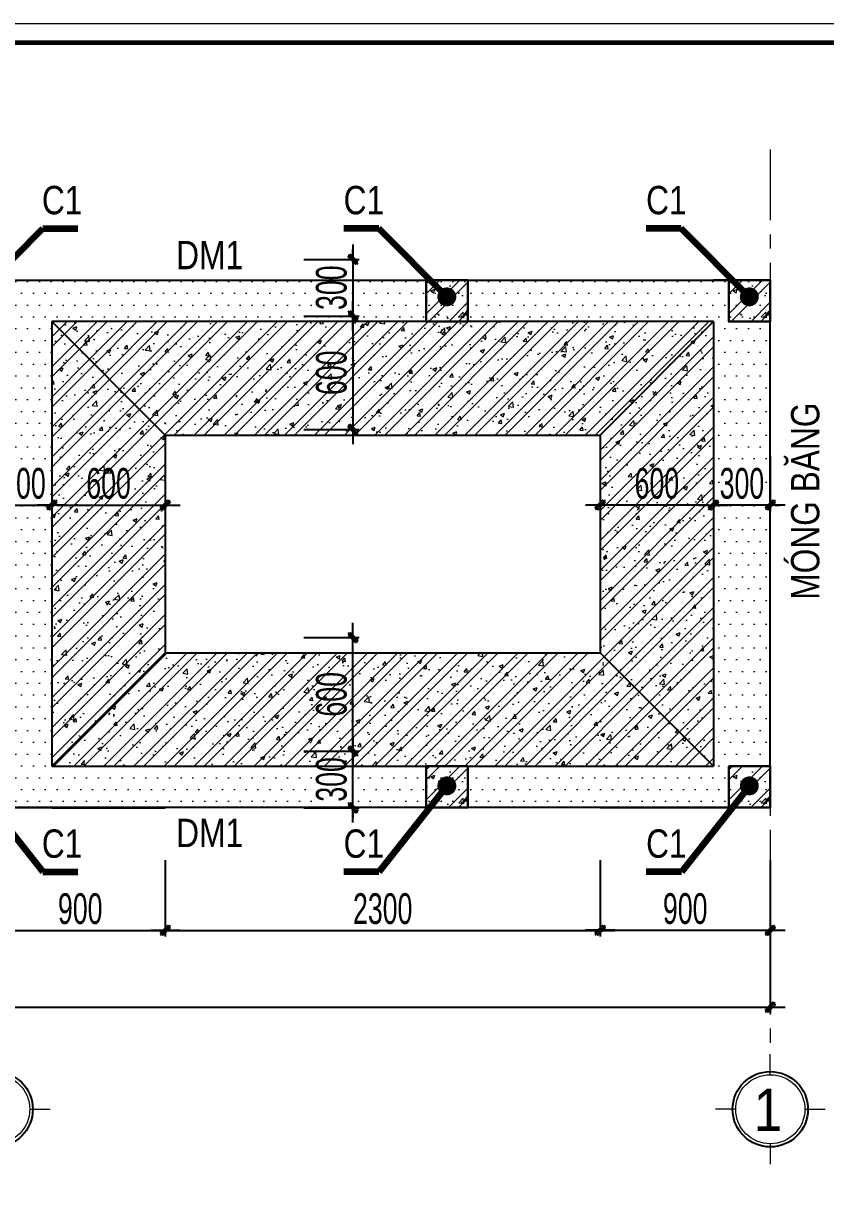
# Model space of a CAD drawing. Header units: millimetres. Extents: x 596422 to 1674380, y -367470 to 58862.
# Drawn here: x 987291 to 991533, y -45851 to -39636 of the extents above; entities that cross this region are included whole.
import ezdxf
from ezdxf.enums import TextEntityAlignment as Align

# ---------------------------------------------------------------- set-up
doc = ezdxf.new("R2010")
doc.units = ezdxf.units.MM
doc.header["$LTSCALE"] = 600
doc.header["$MEASUREMENT"] = 0
doc.linetypes.add('CENTER', pattern=[2, 1.25, -0.25, 0.25, -0.25])
doc.layers.get('0').update_dxf_attribs({"lineweight": 0})
doc.layers.get('Defpoints').update_dxf_attribs({"lineweight": 0})
for name, color, linetype, lineweight in [('EG Dim', 8, 'Continuous', 18), ('ISO', 33, 'Continuous', 15), ('LC Dim', 8, 'Continuous', 18), ('LC Hatch', 252, 'Continuous', 9), ('LC ISO', 153, 'Continuous', 13), ('LC Net dam 1', 30, 'Continuous', 30), ('LC Net thay', 7, 'Continuous', 25), ('LC Text1', 3, 'Continuous', 20), ('LC Text2', 7, 'Continuous', 25), ('truc', 76, 'CENTER', 9)]:
    doc.layers.add(name, color=color, linetype=linetype, lineweight=lineweight)
doc.layers.add('Khungten_LCDI', color=7, linetype='Continuous')
doc.layers.add('Kichthuoc', color=9, linetype='Continuous')
doc.styles.add('HOATBIF', font='hoatbif.shx', dxfattribs={"width": 0.65})
doc.styles.add('Khungten', font='VHAVAN.TTF', dxfattribs={"width": 0.9, "height": 5000})
doc.styles.add('LC 1', font='VHAVANB.TTF')
doc.styles.add('T2', font='VHARIAL.TTF', dxfattribs={"width": 0.8})
doc.styles.add('Title', font='VHAVAN.TTF', dxfattribs={"width": 0.8})
doc.dimstyles.new('1-100', dxfattribs={"dimscale": 300, "dimtxt": 1.2, "dimasz": 0.25, "dimexe": 0.5, "dimexo": 0, "dimgap": 0.3, "dimtad": 1, "dimdec": 0, "dimzin": 0, "dimdsep": 46, "dimtxsty": 'HOATBIF', "dimblk1": 'DOT', "dimblk2": 'DOT', "dimsah": 1, "dimcen": -1, "dimdle": 1, "dimclrd": 256, "dimclre": 256, "dimclrt": 4, "dimadec": 3, "dimazin": 2, "dimtfac": 0.3333333333333333, "dimtdec": 0, "dimtix": 1, "dimtmove": 2, "dimatfit": 3, "dimldrblk": 'DOT', "dimfxl": 1, "dimtvp": 0.8333333333333334, "dimtolj": 1, "dimtzin": 0, "dimarcsym": 0})
doc.dimstyles.new('1-20', dxfattribs={"dimscale": 100, "dimtxt": 2.5, "dimasz": 0.35, "dimexe": 0.5, "dimexo": 0, "dimgap": 0.8, "dimtad": 1, "dimdec": 0, "dimlfac": 0.2, "dimzin": 0, "dimdsep": 46, "dimtxsty": 'HOATBIF', "dimblk1": 'DOT', "dimblk2": 'DOT', "dimsah": 1, "dimcen": -1, "dimdle": 1, "dimclrd": 256, "dimclre": 256, "dimclrt": 4, "dimadec": 3, "dimazin": 2, "dimtfac": 0.3333333333333333, "dimtdec": 0, "dimtix": 1, "dimtmove": 2, "dimatfit": 3, "dimldrblk": 'DOT', "dimfxl": 1, "dimtvp": 0.8333333333333334, "dimtolj": 1, "dimtzin": 0, "dimarcsym": 0})
pattern_1 = [(49.99999999999999, (0, 0), (215.178054780226, -18.82564049477853), [22.5, -247.5]), (355, (0, 0), (-41.6254000839, 225.6576401100035), [18, -198]), (100.4514, (17.931504, -1.568802), (173.5528145142065, 206.8318626182861), [19.122057, -210.3426336]), (46.18420000000001, (0, 60), (320.1723145876933, -49.65570429870542), [33.75, -371.25]), (96.6356, (26.6810235, 55.86200789999999), (280.398811664611, 292.2353612701325), [28.6830864, -315.5139]), (351.1842, (0, 60), (280.3985835400882, 292.2355802775974), [27, -297]), (21, (30, 45), (179.0721156355385, -120.7856671996016), [22.5, -247.5]), (326.0000000000001, (30, 45), (72.99459957647451, 217.5450135140559), [18, -198]), (71.4514, (44.9226699, 34.9345182), (252.066788574447, 96.75914901298572), [19.122057, -210.3426336]), (37.50000000000001, (0, 0), (3.647956595187201, 99.86815614939344), [0, -195.6, 0, -201, 0, -198.75]), (7.499999999999999, (0, 0), (78.92086123264458, 118.3235135647081), [0, -114.6, 0, -191.1, 0, -75.75]), (327.5, (-66.9, 0), (160.1467308517227, -6.766461520313927), [0, -75, 0, -234, 0, -310.5]), (317.5, (-96.9, 0), (174.9558508027159, 30.03149469969532), [0, -97.5, 0, -155.4, 0, -220.5]), (45, (0, 0), (-79.5495128834866, 79.5495128834866), []), (45, (53.0330085, 0), (-79.5495128834866, 79.5495128834866), [])]

# ---------------------------------------------------------------- blocks, each defined once
blk = doc.blocks.new('TTRUC')
at = {"layer": 'ISO'}
for p, q in [((0, 6.370037248838798), (0, 10.13175513561828)), ((-6.370037248838798, 0), (-10.13175513561828, 0)), ((6.370037248838798, 0), (10.13175513561828, 0)), ((0, -6.370037248838798), (0, -10.13175513561828))]:
    blk.add_line(p, q, dxfattribs=at)
blk.add_circle((0, 0), 6.370037248838798, dxfattribs=at)
at = {"layer": 'Kichthuoc'}
blk.add_circle((0, 0), 6.94551799677526, dxfattribs=at)
blk = doc.blocks.new('DOT')
at = {"layer": 'Kichthuoc', "color": 4}
blk.add_line((-1, -1), (1, 1), dxfattribs=at)
at = {"layer": 'Kichthuoc'}
blk.add_line((-3, 0), (3, 0), dxfattribs=at)
at = {"layer": 'Kichthuoc', "color": 4}
blk.add_lwpolyline([(0.5, 1), (-1, -0.5), (-0.5, -1), (1, 0.5)], close=True, dxfattribs=at)
blk = doc.blocks.new('*D787')
at = {"layer": 'Defpoints', "color": 0, "transparency": 16777216}
for p in [(988041.0143205826, -44060.6961151203), (990341.0280086014, -44060.34203178172), (990341.0280086014, -44432.38236422373)]:
    blk.add_point(p, dxfattribs=at)
at = {"layer": 'EG Dim', "lineweight": -2, "transparency": 16777216}
for p, q in [((988041.0143205826, -44060.6961151203), (988041.0143205826, -44464.88236422373)), ((990341.0280086014, -44060.34203178172), (990341.0280086014, -44464.88236422373)), ((988067.0143205826, -44432.38236422373), (990315.0280086014, -44432.38236422373))]:
    blk.add_line(p, q, dxfattribs=at)
at = {"layer": 'EG Dim', "lineweight": -2, "transparency": 16777216, "xscale": 26, "yscale": 26, "zscale": 26, "rotation": 180}
blk.add_blockref('DOT', (988041.0143205826, -44432.38236422373), dxfattribs=at)
at = {"layer": 'EG Dim', "lineweight": -2, "transparency": 16777216, "xscale": 26, "yscale": 26, "zscale": 26}
blk.add_blockref('DOT', (990341.0280086014, -44432.38236422373), dxfattribs=at)
at = {"layer": 'EG Dim', "color": 4, "transparency": 16777216, "insert": (989191.021164592, -44318.63236422373), "char_height": 162.5, "attachment_point": 5, "style": 'HOATBIF'}
blk.add_mtext('\\A1;2300', dxfattribs=at)
blk = doc.blocks.new('_Dot')
at = {"color": 0, "linetype": 'ByBlock', "lineweight": -2}
blk.add_line((-0.5, 0), (-1, 0), dxfattribs=at)
at = {"color": 0, "linetype": 'ByBlock', "const_width": 0.5}
blk.add_lwpolyline([(-0.25, 0, 1), (0.25, 0, 1)], format="xyb", close=True, dxfattribs=at)
blk = doc.blocks.new('*D788')
at = {"layer": 'Defpoints', "color": 0, "transparency": 16777216}
for p in [(982141.0847753616, -44061.1398303312), (991241.0847336224, -44060.6694940133), (991241.0847336224, -44839.07607943463)]:
    blk.add_point(p, dxfattribs=at)
at = {"layer": 'EG Dim', "lineweight": -2, "transparency": 16777216}
for p, q in [((982141.0847753616, -44061.1398303312), (982141.0847753616, -44871.57607943463)), ((991241.0847336224, -44060.6694940133), (991241.0847336224, -44871.57607943463)), ((982167.0847753616, -44839.07607943463), (991215.0847336224, -44839.07607943463))]:
    blk.add_line(p, q, dxfattribs=at)
at = {"layer": 'EG Dim', "lineweight": -2, "transparency": 16777216, "xscale": 26, "yscale": 26, "zscale": 26, "rotation": 180}
blk.add_blockref('DOT', (982141.0847753616, -44839.07607943463), dxfattribs=at)
at = {"layer": 'EG Dim', "lineweight": -2, "transparency": 16777216, "xscale": 26, "yscale": 26, "zscale": 26}
blk.add_blockref('DOT', (991241.0847336224, -44839.07607943463), dxfattribs=at)
at = {"layer": 'EG Dim', "color": 4, "transparency": 16777216, "insert": (986691.0847544919, -44725.32607943463), "char_height": 162.5, "attachment_point": 5, "style": 'HOATBIF'}
blk.add_mtext('\\A1;9100', dxfattribs=at)
blk = doc.blocks.new('*D793')
at = {"layer": 'Defpoints', "color": 0, "transparency": 16777216}
for p in [(990341.0280086014, -44060.34203178172), (991241.0847045623, -44060.34203178172), (991241.0847045623, -44432.02827948544)]:
    blk.add_point(p, dxfattribs=at)
at = {"layer": 'EG Dim', "lineweight": -2, "transparency": 16777216}
for p, q in [((990341.0280086014, -44060.34203178172), (990341.0280086014, -44464.52827948544)), ((991241.0847045623, -44060.34203178172), (991241.0847045623, -44464.52827948544)), ((990367.0280086014, -44432.02827948544), (991215.0847045623, -44432.02827948544))]:
    blk.add_line(p, q, dxfattribs=at)
at = {"layer": 'EG Dim', "lineweight": -2, "transparency": 16777216, "xscale": 26, "yscale": 26, "zscale": 26, "rotation": 180}
blk.add_blockref('DOT', (990341.0280086014, -44432.02827948544), dxfattribs=at)
at = {"layer": 'EG Dim', "lineweight": -2, "transparency": 16777216, "xscale": 26, "yscale": 26, "zscale": 26}
blk.add_blockref('DOT', (991241.0847045623, -44432.02827948544), dxfattribs=at)
at = {"layer": 'EG Dim', "color": 4, "transparency": 16777216, "insert": (990791.0563565819, -44318.27827948544), "char_height": 162.5, "attachment_point": 5, "style": 'HOATBIF'}
blk.add_mtext('\\A1;900', dxfattribs=at)
blk = doc.blocks.new('LCDI-new')
at = {"layer": 'Defpoints', "lineweight": 0}
blk.add_lwpolyline([(-1626044.71, 488105.0099922971), (-1626044.71, 488402.01), (-1625624.71, 488402.01), (-1625624.71, 488105.0099922971)], close=True, dxfattribs=at)
at = {"layer": 'Khungten_LCDI', "color": 5, "lineweight": 60}
blk.add_lwpolyline([(-1626032.709999693, 488107.009992349), (-1626032.709999693, 488400.0099999481), (-1625626.710000051, 488400.0099999481), (-1625626.710000051, 488107.009992349)], close=True, dxfattribs=at)
at = {"color": 2, "style": 'Title', "width": 1.824645990399399}
for tag, p, p2 in [('TENBANVE1', (-1625663.583413671, 488164.6523914545), (-1625629.318539776, 488164.6523914545)), ('TENBANVE2', (-1625663.583413671, 488157.8853380251), (-1625629.318539776, 488157.8853380251))]:
    blk.add_attdef(tag, text='', height=2.5, dxfattribs=at).set_placement(p, p2, align=Align.FIT)
at = {"color": 7, "style": 'Khungten', "width": 0.8}
for tag, p in [('REVISION', (-1625637.722463204, 488146.0469538167)), ('NGAYHT', (-1625637.249248075, 488137.4162839738))]:
    blk.add_attdef(tag, text='', height=1.99998930926727, dxfattribs=at).set_placement(p, align=Align.CENTER)
at = {"color": 2, "style": 'Title', "width": 0.7}
blk.add_attdef('SOBANVE', text='', height=2.5, dxfattribs=at).set_placement((-1625637.09016708, 488114.5481853621), align=Align.CENTER)
blk = doc.blocks.new('*D800')
at = {"layer": 'Defpoints', "color": 0, "transparency": 16777216}
for p in [(987141.0762617254, -44060.78327170733), (988041.0143205826, -44060.42918836875), (988041.0143205826, -44432.46952081076)]:
    blk.add_point(p, dxfattribs=at)
at = {"layer": 'EG Dim', "lineweight": -2, "transparency": 16777216}
for p, q in [((987141.0762617254, -44060.78327170733), (987141.0762617254, -44464.96952081076)), ((988041.0143205826, -44060.42918836875), (988041.0143205826, -44464.96952081076)), ((987167.0762617254, -44432.46952081076), (988015.0143205826, -44432.46952081076))]:
    blk.add_line(p, q, dxfattribs=at)
at = {"layer": 'EG Dim', "lineweight": -2, "transparency": 16777216, "xscale": 26, "yscale": 26, "zscale": 26, "rotation": 180}
blk.add_blockref('DOT', (987141.0762617254, -44432.46952081076), dxfattribs=at)
at = {"layer": 'EG Dim', "lineweight": -2, "transparency": 16777216, "xscale": 26, "yscale": 26, "zscale": 26}
blk.add_blockref('DOT', (988041.0143205826, -44432.46952081076), dxfattribs=at)
at = {"layer": 'EG Dim', "color": 4, "transparency": 16777216, "insert": (987591.045291154, -44318.71952081076), "char_height": 162.5, "attachment_point": 5, "style": 'HOATBIF'}
blk.add_mtext('\\A1;900', dxfattribs=at)
blk = doc.blocks.new('*D801')
at = {"layer": 'Defpoints', "color": 0, "transparency": 16777216}
for p in [(987141.0143205828, -41923.69530693174), (987441.0143205826, -41923.69530693174), (987441.0143205826, -42182.91391050018)]:
    blk.add_point(p, dxfattribs=at)
at = {"layer": 'EG Dim', "lineweight": -2, "transparency": 16777216}
for p, q in [((987141.0143205828, -41923.69530693174), (987141.0143205828, -42215.41391050018)), ((987441.0143205826, -41923.69530693174), (987441.0143205826, -42215.41391050018)), ((987115.0143205828, -42182.91391050018), (987089.0143205828, -42182.91391050018)), ((987141.0143205828, -42182.91391050018), (987441.0143205826, -42182.91391050018)), ((987467.0143205826, -42182.91391050018), (987493.0143205826, -42182.91391050018))]:
    blk.add_line(p, q, dxfattribs=at)
at = {"layer": 'EG Dim', "lineweight": -2, "transparency": 16777216, "xscale": 26, "yscale": 26, "zscale": 26}
blk.add_blockref('DOT', (987141.0143205828, -42182.91391050018), dxfattribs=at)
at = {"layer": 'EG Dim', "lineweight": -2, "transparency": 16777216, "xscale": 26, "yscale": 26, "zscale": 26, "rotation": 180}
blk.add_blockref('DOT', (987441.0143205826, -42182.91391050018), dxfattribs=at)
at = {"layer": 'EG Dim', "color": 4, "transparency": 16777216, "insert": (987291.0143205827, -42069.16391050018), "char_height": 162.5, "attachment_point": 5, "style": 'HOATBIF'}
blk.add_mtext('\\A1;300', dxfattribs=at)
blk = doc.blocks.new('*D802')
at = {"layer": 'Defpoints', "color": 0, "transparency": 16777216}
for p in [(987441.0143205826, -41923.69530693174), (988041.0143205826, -41923.69530693174), (988041.0143205826, -42182.91391050018)]:
    blk.add_point(p, dxfattribs=at)
at = {"layer": 'EG Dim', "lineweight": -2, "transparency": 16777216}
for p, q in [((987441.0143205826, -41923.69530693174), (987441.0143205826, -42215.41391050018)), ((988041.0143205826, -41923.69530693174), (988041.0143205826, -42215.41391050018)), ((987467.0143205826, -42182.91391050018), (988015.0143205826, -42182.91391050018))]:
    blk.add_line(p, q, dxfattribs=at)
at = {"layer": 'EG Dim', "lineweight": -2, "transparency": 16777216, "xscale": 26, "yscale": 26, "zscale": 26, "rotation": 180}
blk.add_blockref('DOT', (987441.0143205826, -42182.91391050018), dxfattribs=at)
at = {"layer": 'EG Dim', "lineweight": -2, "transparency": 16777216, "xscale": 26, "yscale": 26, "zscale": 26}
blk.add_blockref('DOT', (988041.0143205826, -42182.91391050018), dxfattribs=at)
at = {"layer": 'EG Dim', "color": 4, "transparency": 16777216, "insert": (987741.0143205826, -42069.16391050018), "char_height": 162.5, "attachment_point": 5, "style": 'HOATBIF'}
blk.add_mtext('\\A1;600', dxfattribs=at)
blk = doc.blocks.new('*D803')
at = {"layer": 'Defpoints', "color": 0, "transparency": 16777216}
for p in [(990941.0455218032, -41923.69530693174), (991241.045521803, -41923.69530693174), (990941.0455218032, -42182.91391050018)]:
    blk.add_point(p, dxfattribs=at)
at = {"layer": 'EG Dim', "lineweight": -2, "transparency": 16777216}
for p, q in [((990941.0455218032, -41923.69530693174), (990941.0455218032, -42215.41391050018)), ((991241.045521803, -41923.69530693174), (991241.045521803, -42215.41391050018)), ((990915.0455218032, -42182.91391050018), (990889.0455218032, -42182.91391050018)), ((991241.045521803, -42182.91391050018), (990941.0455218032, -42182.91391050018)), ((991267.045521803, -42182.91391050018), (991293.045521803, -42182.91391050018))]:
    blk.add_line(p, q, dxfattribs=at)
at = {"layer": 'EG Dim', "lineweight": -2, "transparency": 16777216, "xscale": 26, "yscale": 26, "zscale": 26}
blk.add_blockref('DOT', (990941.0455218032, -42182.91391050018), dxfattribs=at)
at = {"layer": 'EG Dim', "lineweight": -2, "transparency": 16777216, "xscale": 26, "yscale": 26, "zscale": 26, "rotation": 180}
blk.add_blockref('DOT', (991241.045521803, -42182.91391050018), dxfattribs=at)
at = {"layer": 'EG Dim', "color": 4, "transparency": 16777216, "insert": (991091.0455218031, -42069.16391050018), "char_height": 162.5, "attachment_point": 5, "style": 'HOATBIF'}
blk.add_mtext('\\A1;300', dxfattribs=at)
blk = doc.blocks.new('*D804')
at = {"layer": 'Defpoints', "color": 0, "transparency": 16777216}
for p in [(990341.0455218032, -41923.69530693174), (990941.0455218032, -41923.69530693174), (990341.0455218032, -42182.91391050018)]:
    blk.add_point(p, dxfattribs=at)
at = {"layer": 'EG Dim', "lineweight": -2, "transparency": 16777216}
for p, q in [((990341.0455218032, -41923.69530693174), (990341.0455218032, -42215.41391050018)), ((990941.0455218032, -41923.69530693174), (990941.0455218032, -42215.41391050018)), ((990915.0455218032, -42182.91391050018), (990367.0455218032, -42182.91391050018))]:
    blk.add_line(p, q, dxfattribs=at)
at = {"layer": 'EG Dim', "lineweight": -2, "transparency": 16777216, "xscale": 26, "yscale": 26, "zscale": 26, "rotation": 180}
blk.add_blockref('DOT', (990341.0455218032, -42182.91391050018), dxfattribs=at)
at = {"layer": 'EG Dim', "lineweight": -2, "transparency": 16777216, "xscale": 26, "yscale": 26, "zscale": 26}
blk.add_blockref('DOT', (990941.0455218032, -42182.91391050018), dxfattribs=at)
at = {"layer": 'EG Dim', "color": 4, "transparency": 16777216, "insert": (990641.0455218032, -42069.16391050018), "char_height": 162.5, "attachment_point": 5, "style": 'HOATBIF'}
blk.add_mtext('\\A1;600', dxfattribs=at)
blk = doc.blocks.new('*D897')
at = {"layer": 'Defpoints', "color": 0, "transparency": 16777216}
for p in [(988774.641529743, -42884.00830305677), (989033.8601333129, -42884.00830305677), (988774.641529743, -43484.00830305677)]:
    blk.add_point(p, dxfattribs=at)
at = {"layer": 'EG Dim', "lineweight": -2, "transparency": 16777216}
for p, q in [((988774.641529743, -42884.00830305677), (989066.3601333129, -42884.00830305677)), ((989033.8601333129, -43458.00830305677), (989033.8601333129, -42910.00830305677)), ((988774.641529743, -43484.00830305677), (989066.3601333129, -43484.00830305677))]:
    blk.add_line(p, q, dxfattribs=at)
at = {"layer": 'EG Dim', "lineweight": -2, "transparency": 16777216, "xscale": 26, "yscale": 26, "zscale": 26}
for p, rotation in [((989033.8601333129, -42884.00830305677), 90), ((989033.8601333129, -43484.00830305677), 270)]:
    blk.add_blockref('DOT', p, dxfattribs=dict(at, rotation=rotation))
at = {"layer": 'EG Dim', "color": 4, "transparency": 16777216, "insert": (988920.1101333126, -43184.00830305704), "char_height": 162.5, "attachment_point": 5, "rotation": 90, "style": 'HOATBIF'}
blk.add_mtext('\\A1;600', dxfattribs=at)
blk = doc.blocks.new('*D898')
at = {"layer": 'Defpoints', "color": 0, "transparency": 16777216}
for p in [(988774.6415295706, -43484.00830305678), (989033.8601331405, -43484.00830305678), (988774.6415295706, -43784.00830305655)]:
    blk.add_point(p, dxfattribs=at)
at = {"layer": 'EG Dim', "lineweight": -2, "transparency": 16777216}
for p, q in [((989033.8601331405, -43458.00830305678), (989033.8601331405, -43432.00830305678)), ((988774.6415295706, -43484.00830305678), (989066.3601331405, -43484.00830305678)), ((989033.8601331405, -43784.00830305655), (989033.8601331405, -43484.00830305678)), ((988774.6415295706, -43784.00830305655), (989066.3601331405, -43784.00830305655)), ((989033.8601331405, -43810.00830305655), (989033.8601331405, -43836.00830305655))]:
    blk.add_line(p, q, dxfattribs=at)
at = {"layer": 'EG Dim', "lineweight": -2, "transparency": 16777216, "xscale": 26, "yscale": 26, "zscale": 26}
for p, rotation in [((989033.8601331405, -43484.00830305678), 270), ((989033.8601331405, -43784.00830305655), 90)]:
    blk.add_blockref('DOT', p, dxfattribs=dict(at, rotation=rotation))
at = {"layer": 'EG Dim', "color": 4, "transparency": 16777216, "insert": (988920.1101331402, -43634.00830305694), "char_height": 162.5, "attachment_point": 5, "rotation": 90, "style": 'HOATBIF'}
blk.add_mtext('\\A1;300', dxfattribs=at)
blk = doc.blocks.new('*D895')
at = {"layer": 'Defpoints', "color": 0, "transparency": 16777216}
for p in [(988774.641529743, -41183.28444737507), (988774.641529743, -41783.28444737507), (989033.8601333138, -41783.28444737507)]:
    blk.add_point(p, dxfattribs=at)
at = {"layer": 'EG Dim', "lineweight": -2, "transparency": 16777216}
for p, q in [((988774.641529743, -41183.28444737507), (989066.3601333138, -41183.28444737507)), ((989033.8601333138, -41209.28444737507), (989033.8601333138, -41757.28444737507)), ((988774.641529743, -41783.28444737507), (989066.3601333138, -41783.28444737507))]:
    blk.add_line(p, q, dxfattribs=at)
at = {"layer": 'EG Dim', "lineweight": -2, "transparency": 16777216, "xscale": 26, "yscale": 26, "zscale": 26}
for p, rotation in [((989033.8601333138, -41183.28444737507), 90), ((989033.8601333138, -41783.28444737507), 270)]:
    blk.add_blockref('DOT', p, dxfattribs=dict(at, rotation=rotation))
at = {"layer": 'EG Dim', "color": 4, "transparency": 16777216, "insert": (988920.1101333136, -41483.28444737534), "char_height": 162.5, "attachment_point": 5, "rotation": 90, "style": 'HOATBIF'}
blk.add_mtext('\\A1;600', dxfattribs=at)
blk = doc.blocks.new('*D896')
at = {"layer": 'Defpoints', "color": 0, "transparency": 16777216}
for p in [(988774.6415295706, -40883.28444737528), (988774.6415295706, -41183.28444737505), (989033.8601331414, -41183.28444737505)]:
    blk.add_point(p, dxfattribs=at)
at = {"layer": 'EG Dim', "lineweight": -2, "transparency": 16777216}
for p, q in [((988774.6415295706, -40883.28444737528), (989066.3601331414, -40883.28444737528)), ((989033.8601331414, -40857.28444737528), (989033.8601331414, -40831.28444737528)), ((989033.8601331414, -40883.28444737528), (989033.8601331414, -41183.28444737505)), ((988774.6415295706, -41183.28444737505), (989066.3601331414, -41183.28444737505)), ((989033.8601331414, -41209.28444737505), (989033.8601331414, -41235.28444737505))]:
    blk.add_line(p, q, dxfattribs=at)
at = {"layer": 'EG Dim', "lineweight": -2, "transparency": 16777216, "xscale": 26, "yscale": 26, "zscale": 26}
for p, rotation in [((989033.8601331414, -40883.28444737528), 270), ((989033.8601331414, -41183.28444737505), 90)]:
    blk.add_blockref('DOT', p, dxfattribs=dict(at, rotation=rotation))
at = {"layer": 'EG Dim', "color": 4, "transparency": 16777216, "insert": (988920.1101331412, -41033.28444737544), "char_height": 162.5, "attachment_point": 5, "rotation": 90, "style": 'HOATBIF'}
blk.add_mtext('\\A1;300', dxfattribs=at)

msp = doc.modelspace()

# ---------------------------------------------------------------- hatches: boundary and pattern name
at = {"layer": 'LC Hatch'}
h = msp.add_hatch(dxfattribs=at)
h.set_pattern_fill('DOTS', color=256, scale=1000)
h.set_pattern_definition([(0, (0, 0), (31.25, 62.5), [0, -62.5])])
h.paths.add_polyline_path([(991241.0280086012, -40992.89115244406), (988141.0143205826, -40993.26751142413), (987441.0143205826, -40993.26751142413), (987141.0143205828, -40993.26751142413), (987141.0143205828, -43563.70163749666), (987141.0318337845, -43563.70163749666), (987141.0318337845, -43783.3252785166), (991241.0280086012, -43783.3252785166), (991241.0280086012, -43563.70163749666)])
h.paths.add_polyline_path([(987441.0143205826, -41212.89115244406), (990941.0280086014, -41212.89115244406), (990941.0280086014, -43563.70163749666), (987441.0143205826, -43563.70163749666)], flags=16)
h.paths.add_polyline_path([(988041.0143205826, -41812.89115244406), (990341.0280086014, -41812.89115244406), (990341.0280086014, -42963.70163749666), (988041.0143205825, -42963.70163749666)], flags=0)
h = msp.add_hatch(dxfattribs=at)
h.set_pattern_fill('BTCT', color=256, scale=30, style=0)
h.set_pattern_definition([(49.99999999999999, (325124.8270229532, -34547.20348721814), (215.178054780226, -18.82564049477853), [22.5, -247.5]), (355, (325124.8270229532, -34547.20348721814), (-41.6254000839, 225.6576401100035), [18, -198]), (100.4514, (325142.7585269532, -34548.77228921813), (173.5528145142065, 206.8318626182861), [19.122057, -210.3426336]), (46.18420000000001, (325124.8270229532, -34487.20348721814), (320.1723145876933, -49.65570429870542), [33.75, -371.25]), (96.6356, (325151.5080464532, -34491.34147931814), (280.398811664611, 292.2353612701325), [28.6830864, -315.5139]), (351.1842, (325124.8270229532, -34487.20348721814), (280.3985835400882, 292.2355802775974), [27, -297]), (21, (325154.8270229532, -34502.20348721814), (179.0721156355385, -120.7856671996016), [22.5, -247.5]), (326.0000000000001, (325154.8270229532, -34502.20348721814), (72.99459957647451, 217.5450135140559), [18, -198]), (71.4514, (325169.7496928532, -34512.26896901814), (252.066788574447, 96.75914901298572), [19.122057, -210.3426336]), (37.50000000000001, (325124.8270229532, -34547.20348721814), (3.647956595187201, 99.86815614939344), [0, -195.6, 0, -201, 0, -198.75]), (7.499999999999999, (325124.8270229532, -34547.20348721814), (78.92086123264458, 118.3235135647081), [0, -114.6, 0, -191.1, 0, -75.75]), (327.5, (325057.9270229532, -34547.20348721814), (160.1467308517227, -6.766461520313927), [0, -75, 0, -234, 0, -310.5]), (317.5, (325027.9270229532, -34547.20348721814), (174.9558508027159, 30.03149469969532), [0, -97.5, 0, -155.4, 0, -220.5]), (45, (325124.8270229532, -34547.20348721814), (-79.5495128834866, 79.5495128834866), []), (45, (325177.8600314532, -34547.20348721814), (-79.5495128834866, 79.5495128834866), [])])
h.paths.add_polyline_path([(989641.0280086009, -41212.89115244406), (989641.0280086009, -40993.12808789487), (989421.0280086009, -40993.12808789487), (989421.0280086009, -41213.12808789487)])
h = msp.add_hatch(dxfattribs=at)
h.set_pattern_fill('BTCT', color=256, scale=30, style=0)
h.set_pattern_definition([(49.99999999999999, (325124.8270229534, -34547.20348721814), (215.178054780226, -18.82564049477853), [22.5, -247.5]), (355, (325124.8270229534, -34547.20348721814), (-41.6254000839, 225.6576401100035), [18, -198]), (100.4514, (325142.7585269534, -34548.77228921813), (173.5528145142065, 206.8318626182861), [19.122057, -210.3426336]), (46.18420000000001, (325124.8270229534, -34487.20348721814), (320.1723145876933, -49.65570429870542), [33.75, -371.25]), (96.6356, (325151.5080464535, -34491.34147931814), (280.398811664611, 292.2353612701325), [28.6830864, -315.5139]), (351.1842, (325124.8270229534, -34487.20348721814), (280.3985835400882, 292.2355802775974), [27, -297]), (21, (325154.8270229534, -34502.20348721814), (179.0721156355385, -120.7856671996016), [22.5, -247.5]), (326.0000000000001, (325154.8270229534, -34502.20348721814), (72.99459957647451, 217.5450135140559), [18, -198]), (71.4514, (325169.7496928534, -34512.26896901814), (252.066788574447, 96.75914901298572), [19.122057, -210.3426336]), (37.50000000000001, (325124.8270229534, -34547.20348721814), (3.647956595187201, 99.86815614939344), [0, -195.6, 0, -201, 0, -198.75]), (7.499999999999999, (325124.8270229534, -34547.20348721814), (78.92086123264458, 118.3235135647081), [0, -114.6, 0, -191.1, 0, -75.75]), (327.5, (325057.9270229534, -34547.20348721814), (160.1467308517227, -6.766461520313927), [0, -75, 0, -234, 0, -310.5]), (317.5, (325027.9270229534, -34547.20348721814), (174.9558508027159, 30.03149469969532), [0, -97.5, 0, -155.4, 0, -220.5]), (45, (325124.8270229534, -34547.20348721814), (-79.5495128834866, 79.5495128834866), []), (45, (325177.8600314534, -34547.20348721814), (-79.5495128834866, 79.5495128834866), [])])
h.paths.add_polyline_path([(989641.0280086012, -41212.89115244406), (989641.0280086012, -40993.12808789487), (989421.0280086012, -40993.12808789487), (989421.0280086012, -41213.12808789487)])
h = msp.add_hatch(dxfattribs=at)
h.set_pattern_fill('BTCT', color=256, scale=30, style=0)
h.set_pattern_definition([(49.99999999999999, (326724.8270229532, -34547.20348721814), (215.178054780226, -18.82564049477853), [22.5, -247.5]), (355, (326724.8270229532, -34547.20348721814), (-41.6254000839, 225.6576401100035), [18, -198]), (100.4514, (326742.7585269532, -34548.77228921813), (173.5528145142065, 206.8318626182861), [19.122057, -210.3426336]), (46.18420000000001, (326724.8270229532, -34487.20348721814), (320.1723145876933, -49.65570429870542), [33.75, -371.25]), (96.6356, (326751.5080464532, -34491.34147931814), (280.398811664611, 292.2353612701325), [28.6830864, -315.5139]), (351.1842, (326724.8270229532, -34487.20348721814), (280.3985835400882, 292.2355802775974), [27, -297]), (21, (326754.8270229532, -34502.20348721814), (179.0721156355385, -120.7856671996016), [22.5, -247.5]), (326.0000000000001, (326754.8270229532, -34502.20348721814), (72.99459957647451, 217.5450135140559), [18, -198]), (71.4514, (326769.7496928532, -34512.26896901814), (252.066788574447, 96.75914901298572), [19.122057, -210.3426336]), (37.50000000000001, (326724.8270229532, -34547.20348721814), (3.647956595187201, 99.86815614939344), [0, -195.6, 0, -201, 0, -198.75]), (7.499999999999999, (326724.8270229532, -34547.20348721814), (78.92086123264458, 118.3235135647081), [0, -114.6, 0, -191.1, 0, -75.75]), (327.5, (326657.9270229532, -34547.20348721814), (160.1467308517227, -6.766461520313927), [0, -75, 0, -234, 0, -310.5]), (317.5, (326627.9270229532, -34547.20348721814), (174.9558508027159, 30.03149469969532), [0, -97.5, 0, -155.4, 0, -220.5]), (45, (326724.8270229532, -34547.20348721814), (-79.5495128834866, 79.5495128834866), []), (45, (326777.8600314532, -34547.20348721814), (-79.5495128834866, 79.5495128834866), [])])
h.paths.add_polyline_path([(991241.0280086009, -41212.89115244406), (991241.0280086009, -40993.12808789487), (991021.0280086009, -40993.12808789487), (991021.0280086009, -41213.12808789487)])
h = msp.add_hatch(dxfattribs=at)
h.set_pattern_fill('BTCT', color=256, scale=30, style=0)
h.set_pattern_definition([(49.99999999999999, (326724.8270229534, -34547.20348721814), (215.178054780226, -18.82564049477853), [22.5, -247.5]), (355, (326724.8270229534, -34547.20348721814), (-41.6254000839, 225.6576401100035), [18, -198]), (100.4514, (326742.7585269534, -34548.77228921813), (173.5528145142065, 206.8318626182861), [19.122057, -210.3426336]), (46.18420000000001, (326724.8270229534, -34487.20348721814), (320.1723145876933, -49.65570429870542), [33.75, -371.25]), (96.6356, (326751.5080464535, -34491.34147931814), (280.398811664611, 292.2353612701325), [28.6830864, -315.5139]), (351.1842, (326724.8270229534, -34487.20348721814), (280.3985835400882, 292.2355802775974), [27, -297]), (21, (326754.8270229534, -34502.20348721814), (179.0721156355385, -120.7856671996016), [22.5, -247.5]), (326.0000000000001, (326754.8270229534, -34502.20348721814), (72.99459957647451, 217.5450135140559), [18, -198]), (71.4514, (326769.7496928534, -34512.26896901814), (252.066788574447, 96.75914901298572), [19.122057, -210.3426336]), (37.50000000000001, (326724.8270229534, -34547.20348721814), (3.647956595187201, 99.86815614939344), [0, -195.6, 0, -201, 0, -198.75]), (7.499999999999999, (326724.8270229534, -34547.20348721814), (78.92086123264458, 118.3235135647081), [0, -114.6, 0, -191.1, 0, -75.75]), (327.5, (326657.9270229534, -34547.20348721814), (160.1467308517227, -6.766461520313927), [0, -75, 0, -234, 0, -310.5]), (317.5, (326627.9270229534, -34547.20348721814), (174.9558508027159, 30.03149469969532), [0, -97.5, 0, -155.4, 0, -220.5]), (45, (326724.8270229534, -34547.20348721814), (-79.5495128834866, 79.5495128834866), []), (45, (326777.8600314534, -34547.20348721814), (-79.5495128834866, 79.5495128834866), [])])
h.paths.add_polyline_path([(991241.0280086012, -41212.89115244406), (991241.0280086012, -40993.12808789487), (991021.0280086012, -40993.12808789487), (991021.0280086012, -41213.12808789487)])
h = msp.add_hatch(dxfattribs=at)
h.set_pattern_fill('BTCT', color=256, scale=30, style=0)
h.set_pattern_definition(pattern_1)
h.paths.add_polyline_path([(990941.0280086014, -41212.89115244406), (987441.0143205826, -41212.89115244406), (988041.0143205826, -41812.89115244406), (990341.0280086014, -41812.89115244406)])
h = msp.add_hatch(dxfattribs=at)
h.set_pattern_fill('BTCT', color=256, scale=30, style=0)
h.set_pattern_definition(pattern_1)
h.paths.add_polyline_path([(988041.0143205826, -41812.89115244406), (987441.0143205826, -41212.89115244406), (987441.0143205826, -43563.70163749666), (988041.0143205825, -42963.70163749678)])
h = msp.add_hatch(dxfattribs=at)
h.set_pattern_fill('BTCT', color=256, scale=30, style=0)
h.set_pattern_definition(pattern_1)
h.paths.add_polyline_path([(990941.0280086014, -41212.89115244406), (990341.0280086014, -41812.89115244406), (990341.0280086014, -42963.70163749666), (990941.0280086014, -43563.70163749666)])
h = msp.add_hatch(dxfattribs=at)
h.set_pattern_fill('BTCT', color=256, scale=30, style=0)
h.set_pattern_definition(pattern_1)
h.paths.add_polyline_path([(990341.0280086014, -42963.70163749666), (988041.0143205826, -42963.70163749666), (987441.0143205826, -43563.70163749666), (989421.0280086012, -43563.70163749666), (989421.0280086012, -43563.3252785166), (989641.0280086012, -43563.3252785166), (990941.0280086014, -43563.70163749666)])
h.paths.add_polyline_path([(989041.9851333126, -43357.92199353323), (989041.9851333126, -43010.09461258085), (988798.2351333126, -43010.09461258085), (988798.2351333126, -43357.92199353323)], flags=24)
h = msp.add_hatch(dxfattribs=at)
h.set_pattern_fill('BTCT', color=256, scale=30, style=0)
h.set_pattern_definition(pattern_1)
h.paths.add_polyline_path([(989041.9851331402, -43810.43687448551), (989041.9851331402, -43457.57973162836), (988798.2351331402, -43457.57973162836), (988798.2351331402, -43810.43687448551)], flags=9)
h = msp.add_hatch(dxfattribs=at)
h.set_pattern_fill('BTCT', color=256, scale=30, style=0)
h.set_pattern_definition([(49.99999999999999, (325124.8270229532, -37117.63761329067), (215.178054780226, -18.82564049477853), [22.5, -247.5]), (355, (325124.8270229532, -37117.63761329067), (-41.6254000839, 225.6576401100035), [18, -198]), (100.4514, (325142.7585269532, -37119.20641529067), (173.5528145142065, 206.8318626182861), [19.122057, -210.3426336]), (46.18420000000001, (325124.8270229532, -37057.63761329067), (320.1723145876933, -49.65570429870542), [33.75, -371.25]), (96.6356, (325151.5080464532, -37061.77560539067), (280.398811664611, 292.2353612701325), [28.6830864, -315.5139]), (351.1842, (325124.8270229532, -37057.63761329067), (280.3985835400882, 292.2355802775974), [27, -297]), (21, (325154.8270229532, -37072.63761329067), (179.0721156355385, -120.7856671996016), [22.5, -247.5]), (326.0000000000001, (325154.8270229532, -37072.63761329067), (72.99459957647451, 217.5450135140559), [18, -198]), (71.4514, (325169.7496928532, -37082.70309509067), (252.066788574447, 96.75914901298572), [19.122057, -210.3426336]), (37.50000000000001, (325124.8270229532, -37117.63761329067), (3.647956595187201, 99.86815614939344), [0, -195.6, 0, -201, 0, -198.75]), (7.499999999999999, (325124.8270229532, -37117.63761329067), (78.92086123264458, 118.3235135647081), [0, -114.6, 0, -191.1, 0, -75.75]), (327.5, (325057.9270229532, -37117.63761329067), (160.1467308517227, -6.766461520313927), [0, -75, 0, -234, 0, -310.5]), (317.5, (325027.9270229532, -37117.63761329067), (174.9558508027159, 30.03149469969532), [0, -97.5, 0, -155.4, 0, -220.5]), (45, (325124.8270229532, -37117.63761329067), (-79.5495128834866, 79.5495128834866), []), (45, (325177.8600314532, -37117.63761329067), (-79.5495128834866, 79.5495128834866), [])])
h.paths.add_polyline_path([(989641.0280086009, -43783.3252785166), (989641.0280086009, -43563.56221396741), (989421.0280086009, -43563.56221396741), (989421.0280086009, -43783.56221396741)])
h = msp.add_hatch(dxfattribs=at)
h.set_pattern_fill('BTCT', color=256, scale=30, style=0)
h.set_pattern_definition([(49.99999999999999, (325124.8270229534, -37117.63761329067), (215.178054780226, -18.82564049477853), [22.5, -247.5]), (355, (325124.8270229534, -37117.63761329067), (-41.6254000839, 225.6576401100035), [18, -198]), (100.4514, (325142.7585269534, -37119.20641529067), (173.5528145142065, 206.8318626182861), [19.122057, -210.3426336]), (46.18420000000001, (325124.8270229534, -37057.63761329067), (320.1723145876933, -49.65570429870542), [33.75, -371.25]), (96.6356, (325151.5080464535, -37061.77560539067), (280.398811664611, 292.2353612701325), [28.6830864, -315.5139]), (351.1842, (325124.8270229534, -37057.63761329067), (280.3985835400882, 292.2355802775974), [27, -297]), (21, (325154.8270229534, -37072.63761329067), (179.0721156355385, -120.7856671996016), [22.5, -247.5]), (326.0000000000001, (325154.8270229534, -37072.63761329067), (72.99459957647451, 217.5450135140559), [18, -198]), (71.4514, (325169.7496928534, -37082.70309509067), (252.066788574447, 96.75914901298572), [19.122057, -210.3426336]), (37.50000000000001, (325124.8270229534, -37117.63761329067), (3.647956595187201, 99.86815614939344), [0, -195.6, 0, -201, 0, -198.75]), (7.499999999999999, (325124.8270229534, -37117.63761329067), (78.92086123264458, 118.3235135647081), [0, -114.6, 0, -191.1, 0, -75.75]), (327.5, (325057.9270229534, -37117.63761329067), (160.1467308517227, -6.766461520313927), [0, -75, 0, -234, 0, -310.5]), (317.5, (325027.9270229534, -37117.63761329067), (174.9558508027159, 30.03149469969532), [0, -97.5, 0, -155.4, 0, -220.5]), (45, (325124.8270229534, -37117.63761329067), (-79.5495128834866, 79.5495128834866), []), (45, (325177.8600314534, -37117.63761329067), (-79.5495128834866, 79.5495128834866), [])])
h.paths.add_polyline_path([(989641.0280086012, -43783.3252785166), (989641.0280086012, -43563.56221396741), (989421.0280086012, -43563.56221396741), (989421.0280086012, -43783.56221396741)])
h = msp.add_hatch(dxfattribs=at)
h.set_pattern_fill('BTCT', color=256, scale=30, style=0)
h.set_pattern_definition([(49.99999999999999, (326724.8270229532, -37117.63761329067), (215.178054780226, -18.82564049477853), [22.5, -247.5]), (355, (326724.8270229532, -37117.63761329067), (-41.6254000839, 225.6576401100035), [18, -198]), (100.4514, (326742.7585269532, -37119.20641529067), (173.5528145142065, 206.8318626182861), [19.122057, -210.3426336]), (46.18420000000001, (326724.8270229532, -37057.63761329067), (320.1723145876933, -49.65570429870542), [33.75, -371.25]), (96.6356, (326751.5080464532, -37061.77560539067), (280.398811664611, 292.2353612701325), [28.6830864, -315.5139]), (351.1842, (326724.8270229532, -37057.63761329067), (280.3985835400882, 292.2355802775974), [27, -297]), (21, (326754.8270229532, -37072.63761329067), (179.0721156355385, -120.7856671996016), [22.5, -247.5]), (326.0000000000001, (326754.8270229532, -37072.63761329067), (72.99459957647451, 217.5450135140559), [18, -198]), (71.4514, (326769.7496928532, -37082.70309509067), (252.066788574447, 96.75914901298572), [19.122057, -210.3426336]), (37.50000000000001, (326724.8270229532, -37117.63761329067), (3.647956595187201, 99.86815614939344), [0, -195.6, 0, -201, 0, -198.75]), (7.499999999999999, (326724.8270229532, -37117.63761329067), (78.92086123264458, 118.3235135647081), [0, -114.6, 0, -191.1, 0, -75.75]), (327.5, (326657.9270229532, -37117.63761329067), (160.1467308517227, -6.766461520313927), [0, -75, 0, -234, 0, -310.5]), (317.5, (326627.9270229532, -37117.63761329067), (174.9558508027159, 30.03149469969532), [0, -97.5, 0, -155.4, 0, -220.5]), (45, (326724.8270229532, -37117.63761329067), (-79.5495128834866, 79.5495128834866), []), (45, (326777.8600314532, -37117.63761329067), (-79.5495128834866, 79.5495128834866), [])])
h.paths.add_polyline_path([(991241.0280086009, -43783.3252785166), (991241.0280086009, -43563.56221396741), (991021.0280086009, -43563.56221396741), (991021.0280086009, -43783.56221396741)])
h = msp.add_hatch(dxfattribs=at)
h.set_pattern_fill('BTCT', color=256, scale=30, style=0)
h.set_pattern_definition([(49.99999999999999, (326724.8270229534, -37117.63761329067), (215.178054780226, -18.82564049477853), [22.5, -247.5]), (355, (326724.8270229534, -37117.63761329067), (-41.6254000839, 225.6576401100035), [18, -198]), (100.4514, (326742.7585269534, -37119.20641529067), (173.5528145142065, 206.8318626182861), [19.122057, -210.3426336]), (46.18420000000001, (326724.8270229534, -37057.63761329067), (320.1723145876933, -49.65570429870542), [33.75, -371.25]), (96.6356, (326751.5080464535, -37061.77560539067), (280.398811664611, 292.2353612701325), [28.6830864, -315.5139]), (351.1842, (326724.8270229534, -37057.63761329067), (280.3985835400882, 292.2355802775974), [27, -297]), (21, (326754.8270229534, -37072.63761329067), (179.0721156355385, -120.7856671996016), [22.5, -247.5]), (326.0000000000001, (326754.8270229534, -37072.63761329067), (72.99459957647451, 217.5450135140559), [18, -198]), (71.4514, (326769.7496928534, -37082.70309509067), (252.066788574447, 96.75914901298572), [19.122057, -210.3426336]), (37.50000000000001, (326724.8270229534, -37117.63761329067), (3.647956595187201, 99.86815614939344), [0, -195.6, 0, -201, 0, -198.75]), (7.499999999999999, (326724.8270229534, -37117.63761329067), (78.92086123264458, 118.3235135647081), [0, -114.6, 0, -191.1, 0, -75.75]), (327.5, (326657.9270229534, -37117.63761329067), (160.1467308517227, -6.766461520313927), [0, -75, 0, -234, 0, -310.5]), (317.5, (326627.9270229534, -37117.63761329067), (174.9558508027159, 30.03149469969532), [0, -97.5, 0, -155.4, 0, -220.5]), (45, (326724.8270229534, -37117.63761329067), (-79.5495128834866, 79.5495128834866), []), (45, (326777.8600314534, -37117.63761329067), (-79.5495128834866, 79.5495128834866), [])])
h.paths.add_polyline_path([(991241.0280086012, -43783.3252785166), (991241.0280086012, -43563.56221396741), (991021.0280086012, -43563.56221396741), (991021.0280086012, -43783.56221396741)])

# ---------------------------------------------------------------- linework, layer by layer
at = {"layer": 'LC Net dam 1'}
for points in [[(989421.0280086009, -40992.89115244406), (989641.0280086009, -40992.89115244406), (989641.0280086009, -41212.89115244406), (989421.0280086009, -41212.89115244406)], [(989421.0280086012, -40992.89115244406), (989641.0280086012, -40992.89115244406), (989641.0280086012, -41212.89115244406), (989421.0280086012, -41212.89115244406)], [(991021.0280086009, -40992.89115244406), (991241.0280086009, -40992.89115244406), (991241.0280086009, -41212.89115244406), (991021.0280086009, -41212.89115244406)], [(991021.0280086012, -40992.89115244406), (991241.0280086012, -40992.89115244406), (991241.0280086012, -41212.89115244406), (991021.0280086012, -41212.89115244406)], [(989421.0280086009, -43563.3252785166), (989641.0280086009, -43563.3252785166), (989641.0280086009, -43783.3252785166), (989421.0280086009, -43783.3252785166)], [(989421.0280086012, -43563.3252785166), (989641.0280086012, -43563.3252785166), (989641.0280086012, -43783.3252785166), (989421.0280086012, -43783.3252785166)], [(991021.0280086009, -43563.3252785166), (991241.0280086009, -43563.3252785166), (991241.0280086009, -43783.3252785166), (991021.0280086009, -43783.3252785166)], [(991021.0280086012, -43563.3252785166), (991241.0280086012, -43563.3252785166), (991241.0280086012, -43783.3252785166), (991021.0280086012, -43783.3252785166)]]:
    msp.add_lwpolyline(points, close=True, dxfattribs=at)
at = {"layer": 'LC Net thay'}
for p, q in [((987441.0143205826, -40993.26751142413), (988141.0143205826, -40993.26751142413)), ((988141.0143205826, -40993.26751142413), (991241.0280086012, -40992.89115244406)), ((990241.0280086014, -40992.89115244406), (990241.0280086014, -40993.26751142413)), ((987441.0143205826, -41212.89115244406), (988041.0143205826, -41812.89115244406)), ((990341.0280086014, -41812.89115244406), (990941.0280086014, -41212.89115244406)), ((988041.0143205826, -41812.89115244406), (988041.0143205825, -42963.70163749666)), ((988041.0143205826, -41812.89115244406), (990341.0280086014, -41812.89115244406)), ((990341.0280086014, -41812.89115244406), (990341.0280086014, -42963.70163749666)), ((988041.0143205826, -42963.70163749666), (987441.0143205826, -43563.70163749666)), ((988041.0143205826, -42963.70163749666), (990341.0280086014, -42963.70163749666)), ((990341.0280086014, -42963.70163749666), (990941.0280086014, -43563.70163749666)), ((987441.0143205826, -43783.70163749666), (988041.0143205826, -43783.70163749666)), ((988041.0143205826, -43783.3252785166), (988041.0143205826, -43783.70163749666)), ((990341.0280086014, -43783.3252785166), (991241.0280086012, -43783.3252785166))]:
    msp.add_line(p, q, dxfattribs=at)
for points in [[(987441.0143205826, -43783.3252785166), (987441.0143205826, -43783.70163749666), (987141.0143205828, -43783.70163749666), (987141.0143205828, -40993.26751142413), (987441.0143205826, -40993.26751142413)], [(990941.0280086014, -43783.3252785166), (991241.0280086012, -43783.3252785166), (991241.0280086012, -40992.89115244406), (990941.0280086014, -40992.89115244406), (990941.0280086014, -40993.26751142413)], [(987441.0143205826, -41212.89115244406), (987441.0143205826, -43563.70163749666)], [(990941.0280086014, -41212.89115244406), (987441.0143205826, -41212.89115244406)], [(990941.0280086014, -41212.89115244406), (990941.0280086014, -43563.70163749666)], [(991021.0280086009, -43563.70163749666), (991241.0280086012, -43563.70163749666), (991241.0280086012, -43783.3252785166), (987141.0318337845, -43783.3252785166), (987141.0318337845, -43563.70163749666), (987141.2544631447, -43563.70163749666)], [(987441.0143205826, -43563.70163749666), (990941.0280086014, -43563.70163749666)]]:
    msp.add_lwpolyline(points, dxfattribs=at)
at = {"layer": 'truc', "ltscale": 0.5}
msp.add_line((991240.7116264229, -40301.63299352747), (991241.1759120646, -45088.11276479946), dxfattribs=at)

# ---------------------------------------------------------------- block references
at = {"layer": 'Kichthuoc', "xscale": 50.00000000005321, "yscale": 50.00000000005321, "zscale": 50.00000000005321}
msp.add_blockref('LCDI-new', (82279680.2043967, -24459736.41516431), dxfattribs=at)
at = {"layer": 'LC ISO', "xscale": 28.69141044115101, "yscale": 28.69141044115101, "zscale": 28.69141044115101}
for p in [(987141.1759120646, -45378.80710988472), (991241.1759120646, -45378.80710988472)]:
    msp.add_blockref('TTRUC', p, dxfattribs=at)

# ---------------------------------------------------------------- texts
at = {"layer": 'LC Text1', "ltscale": 0.2, "style": 'LC 1', "width": 0.9}
msp.add_text('1', height=224.6535812372711, dxfattribs=at).set_placement((991229.0960190789, -45561.57246311659), align=Align.BOTTOM_CENTER)
at = {"layer": 'LC Text2', "style": 'T2', "width": 0.8}
for s, p in [('c1', (987388.1699257367, -40644.82692673299)), ('c1', (988984.0217369129, -40644.82692673299)), ('c1', (990584.0217369129, -40644.82692673299)), ('dm1', (988098.6377169464, -40935.53173641799)), ('dm1', (988098.6377169464, -43991.77728817477)), ('c1', (987388.1699257367, -44048.54106343174)), ('c1', (988984.2672408028, -44048.54106343174)), ('c1', (990584.2672408028, -44048.54106343174))]:
    msp.add_text(s, height=149.999999999925, dxfattribs=at).set_placement(p)
msp.add_text('mãng b¨ng', height=149.999999999925, rotation=90, dxfattribs=at).set_placement((991500.7679573534, -42683.82815199901))

# ---------------------------------------------------------------- dimensions: what is measured, and where the dimension line sits
at = {"layer": 'EG Dim'}
for base, p1, p2, angle, picture, middle in [((989033.8601331414, -41183.28444737505), (988774.6415295701, -40883.28444737527), (988774.6415295701, -41183.28444737504), 270, '*D896', (988920.1101331412, -41033.28444737544)), ((989033.8601333138, -41783.28444737507), (988774.6415297425, -41183.28444737505), (988774.6415297425, -41783.28444737505), 270, '*D895', (988920.1101333136, -41483.28444737534)), ((990341.0455218032, -42182.91391050018), (990941.0455218032, -41923.69530693174), (990341.0455218032, -41923.69530693174), 180, '*D804', (990641.0455218032, -42069.16391050018)), ((990941.0455218032, -42182.91391050018), (991241.045521803, -41923.69530693174), (990941.0455218032, -41923.69530693174), 180, '*D803', (991091.0455218031, -42069.16391050018)), ((989033.8601333129, -42884.00830305677), (988774.6415297425, -43484.00830305675), (988774.6415297425, -42884.00830305675), 90, '*D897', (988920.1101333126, -43184.00830305704)), ((989033.8601331405, -43484.00830305678), (988774.6415295701, -43784.00830305654), (988774.6415295701, -43484.00830305677), 90, '*D898', (988920.1101331402, -43634.00830305694))]:
    dim = msp.add_linear_dim(base=base, p1=p1, p2=p2, angle=angle, dimstyle='1-100', override={"dimscale": 65, "dimtxt": 2.5, "dimasz": 0.4, "dimgap": 0.5}, dxfattribs=at)
    dim.commit()
    dim.dimension.update_dxf_attribs({"geometry": picture, "text_midpoint": middle})
for base, p1, p2, picture, middle in [((987441.0143205826, -42182.91391050018), (987141.0143205828, -41923.69530693174), (987441.0143205826, -41923.69530693174), '*D801', (987291.0143205827, -42069.16391050018)), ((988041.0143205826, -42182.91391050018), (987441.0143205826, -41923.69530693174), (988041.0143205826, -41923.69530693174), '*D802', (987741.0143205826, -42069.16391050018)), ((991241.0847336224, -44839.07607943463), (982141.0847753616, -44061.1398303312), (991241.0847336224, -44060.6694940133), '*D788', (986691.0847544919, -44725.32607943463)), ((988041.0143205826, -44432.46952081076), (987141.0762617254, -44060.78327170733), (988041.0143205826, -44060.42918836875), '*D800', (987591.045291154, -44318.71952081076)), ((990341.0280086014, -44432.38236422373), (988041.0143205826, -44060.6961151203), (990341.0280086014, -44060.34203178172), '*D787', (989191.021164592, -44318.63236422373)), ((991241.0847045623, -44432.02827948544), (990341.0280086014, -44060.34203178172), (991241.0847045623, -44060.34203178172), '*D793', (990791.0563565819, -44318.27827948544))]:
    dim = msp.add_linear_dim(base=base, p1=p1, p2=p2, dimstyle='1-100', override={"dimscale": 65, "dimtxt": 2.5, "dimasz": 0.4, "dimgap": 0.5}, dxfattribs=at)
    dim.commit()
    dim.dimension.update_dxf_attribs({"geometry": picture, "text_midpoint": middle})

# ---------------------------------------------------------------- leaders
at = {"layer": 'LC Dim', "ltscale": 2}
for points in [[(987033.9347190405, -41081.73777720625), (987393.7007109816, -40719.76425280831), (987579.1424780223, -40719.76425280831)], [(989530.1259749869, -41081.73777720625), (989170.3599830458, -40719.76425280831), (988984.9182160052, -40719.76425280831)], [(991130.1259749869, -41081.73777720625), (990770.3599830458, -40719.76425280831), (990584.9182160052, -40719.76425280831)], [(987033.9347190405, -43668.2124381225), (987393.7007109816, -44123.47838950706), (987579.1424780223, -44123.47838950706)], [(989530.3714788768, -43668.2124381225), (989170.6054869357, -44123.47838950706), (988985.1637198951, -44123.47838950706)], [(991130.3714788768, -43668.2124381225), (990770.6054869357, -44123.47838950706), (990585.1637198951, -44123.47838950706)]]:
    msp.add_leader(points, dimstyle='1-20', override={"dimasz": 1, "dimlwd": 65535}, dxfattribs=at)

doc.saveas('drawing.dxf')
